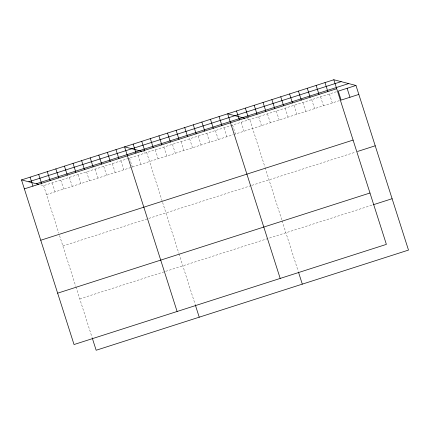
<?xml version="1.0" encoding="UTF-8"?>
<svg xmlns="http://www.w3.org/2000/svg" width="430" height="430" viewBox="0 0 430 430"><rect width="100%" height="100%" fill="white"/><g stroke="black" fill="none" stroke-linecap="round" stroke-linejoin="round"><path stroke-width="0.32" stroke-dasharray="2.15 1.61" d="M40.7 184.873L43.618 185.626L336.367 91.746M46.478 194.591L232.995 134.778M233.608 134.579L339.861 100.507M62.871 245.955L251.227 185.556M251.84 185.357L355.621 152.075M79.765 298.877L372.509 205.002M246.847 118.766L249.766 119.519L264.923 167.007M142.798 151.57L146.695 152.575L178.815 253.227M329.412 93.977L332.272 102.937M320.565 96.814L323.425 105.775M311.712 99.653L314.577 108.613M302.865 102.49L305.725 111.451M294.012 105.329L296.877 114.289M285.165 108.166L288.025 117.127M276.318 111.005L279.177 119.965M267.465 113.843L270.325 122.803M258.618 116.68L261.478 125.641M265.116 167.619L281.887 220.171M282.091 220.8L298.205 271.298M241.176 122.27L244.036 131.236M232.587 125.028L235.447 133.988M223.998 127.78L226.857 136.745M215.408 130.537L218.268 139.497M206.819 133.289L209.679 142.255M198.23 136.047L201.089 145.007M189.641 138.799L192.5 147.764M181.051 141.556L183.911 150.516M172.462 144.308L175.322 153.274M163.873 147.065L166.732 156.025M155.284 149.817L158.143 158.777M179.014 253.856L195.327 304.961M138.105 155.327L140.965 164.287M129.516 158.079L132.375 167.044M120.927 160.836L123.786 169.796M112.337 163.588L115.197 172.554M103.748 166.346L106.608 175.306M95.159 169.097L98.019 178.063M86.564 171.855L89.429 180.815M77.975 174.607L80.84 183.572M69.386 177.364L72.251 186.324M60.797 180.116L63.661 189.082M52.207 182.874L55.067 191.834M43.618 185.626L58.776 233.114M59.555 235.559L75.744 286.278M75.943 286.907L92.058 337.405"/><path stroke-width="0.64" d="M333.841 79.754L386.382 244.374L74.035 344.537L21.5 179.917L333.841 79.754L355.965 85.462L408.5 250.083L96.159 350.246L92.251 338.018M28.799 181.799L341.14 81.635M36.319 183.744L348.665 83.581M24.36 188.877L336.701 88.714M355.965 85.462L338.265 91.138L341.124 100.099L358.824 94.428M40.753 240.246L353.094 140.083M357.518 151.468L375.218 145.791M57.641 293.169L369.988 193.005M373.143 204.798L392.106 198.714M244.901 118.261L227.647 113.81L280.183 278.43M141.825 151.317L124.571 146.861L177.112 311.481M21.5 179.917L38.754 184.368M347.112 88.3L349.972 97.261M324.994 82.592L327.853 91.552M316.141 85.43L319.006 94.39M307.294 88.268L310.154 97.228M298.447 91.106L301.306 100.066M289.594 93.944L292.454 102.904M280.747 96.782L283.606 105.742M271.894 99.62L274.754 108.58M263.047 102.458L265.907 111.418M254.195 105.296L257.054 114.256M298.597 272.518L302.301 284.139M245.347 108.134L248.207 117.094M236.495 110.972L239.354 119.932M219.058 116.562L221.918 125.528M210.469 119.32L213.328 128.28M201.88 122.072L204.739 131.037M193.29 124.829L196.15 133.789M184.701 127.581L187.561 136.546M176.112 130.338L178.971 139.299M167.523 133.09L170.382 142.05M158.933 135.848L161.793 144.808M150.344 138.6L153.204 147.56M195.521 305.574L199.23 317.195M141.75 141.352L144.614 150.317M133.16 144.109L136.025 153.069M115.982 149.619L118.847 158.579M107.392 152.37L110.252 161.336M98.803 155.128L101.663 164.088M90.214 157.88L93.073 166.845M81.625 160.637L84.484 169.597M73.035 163.389L75.895 172.355M64.446 166.147L67.306 175.107M55.857 168.899L58.716 177.859M47.268 171.656L50.127 180.616M38.678 174.408L41.538 183.368M30.089 177.16L32.949 186.125"/></g></svg>
